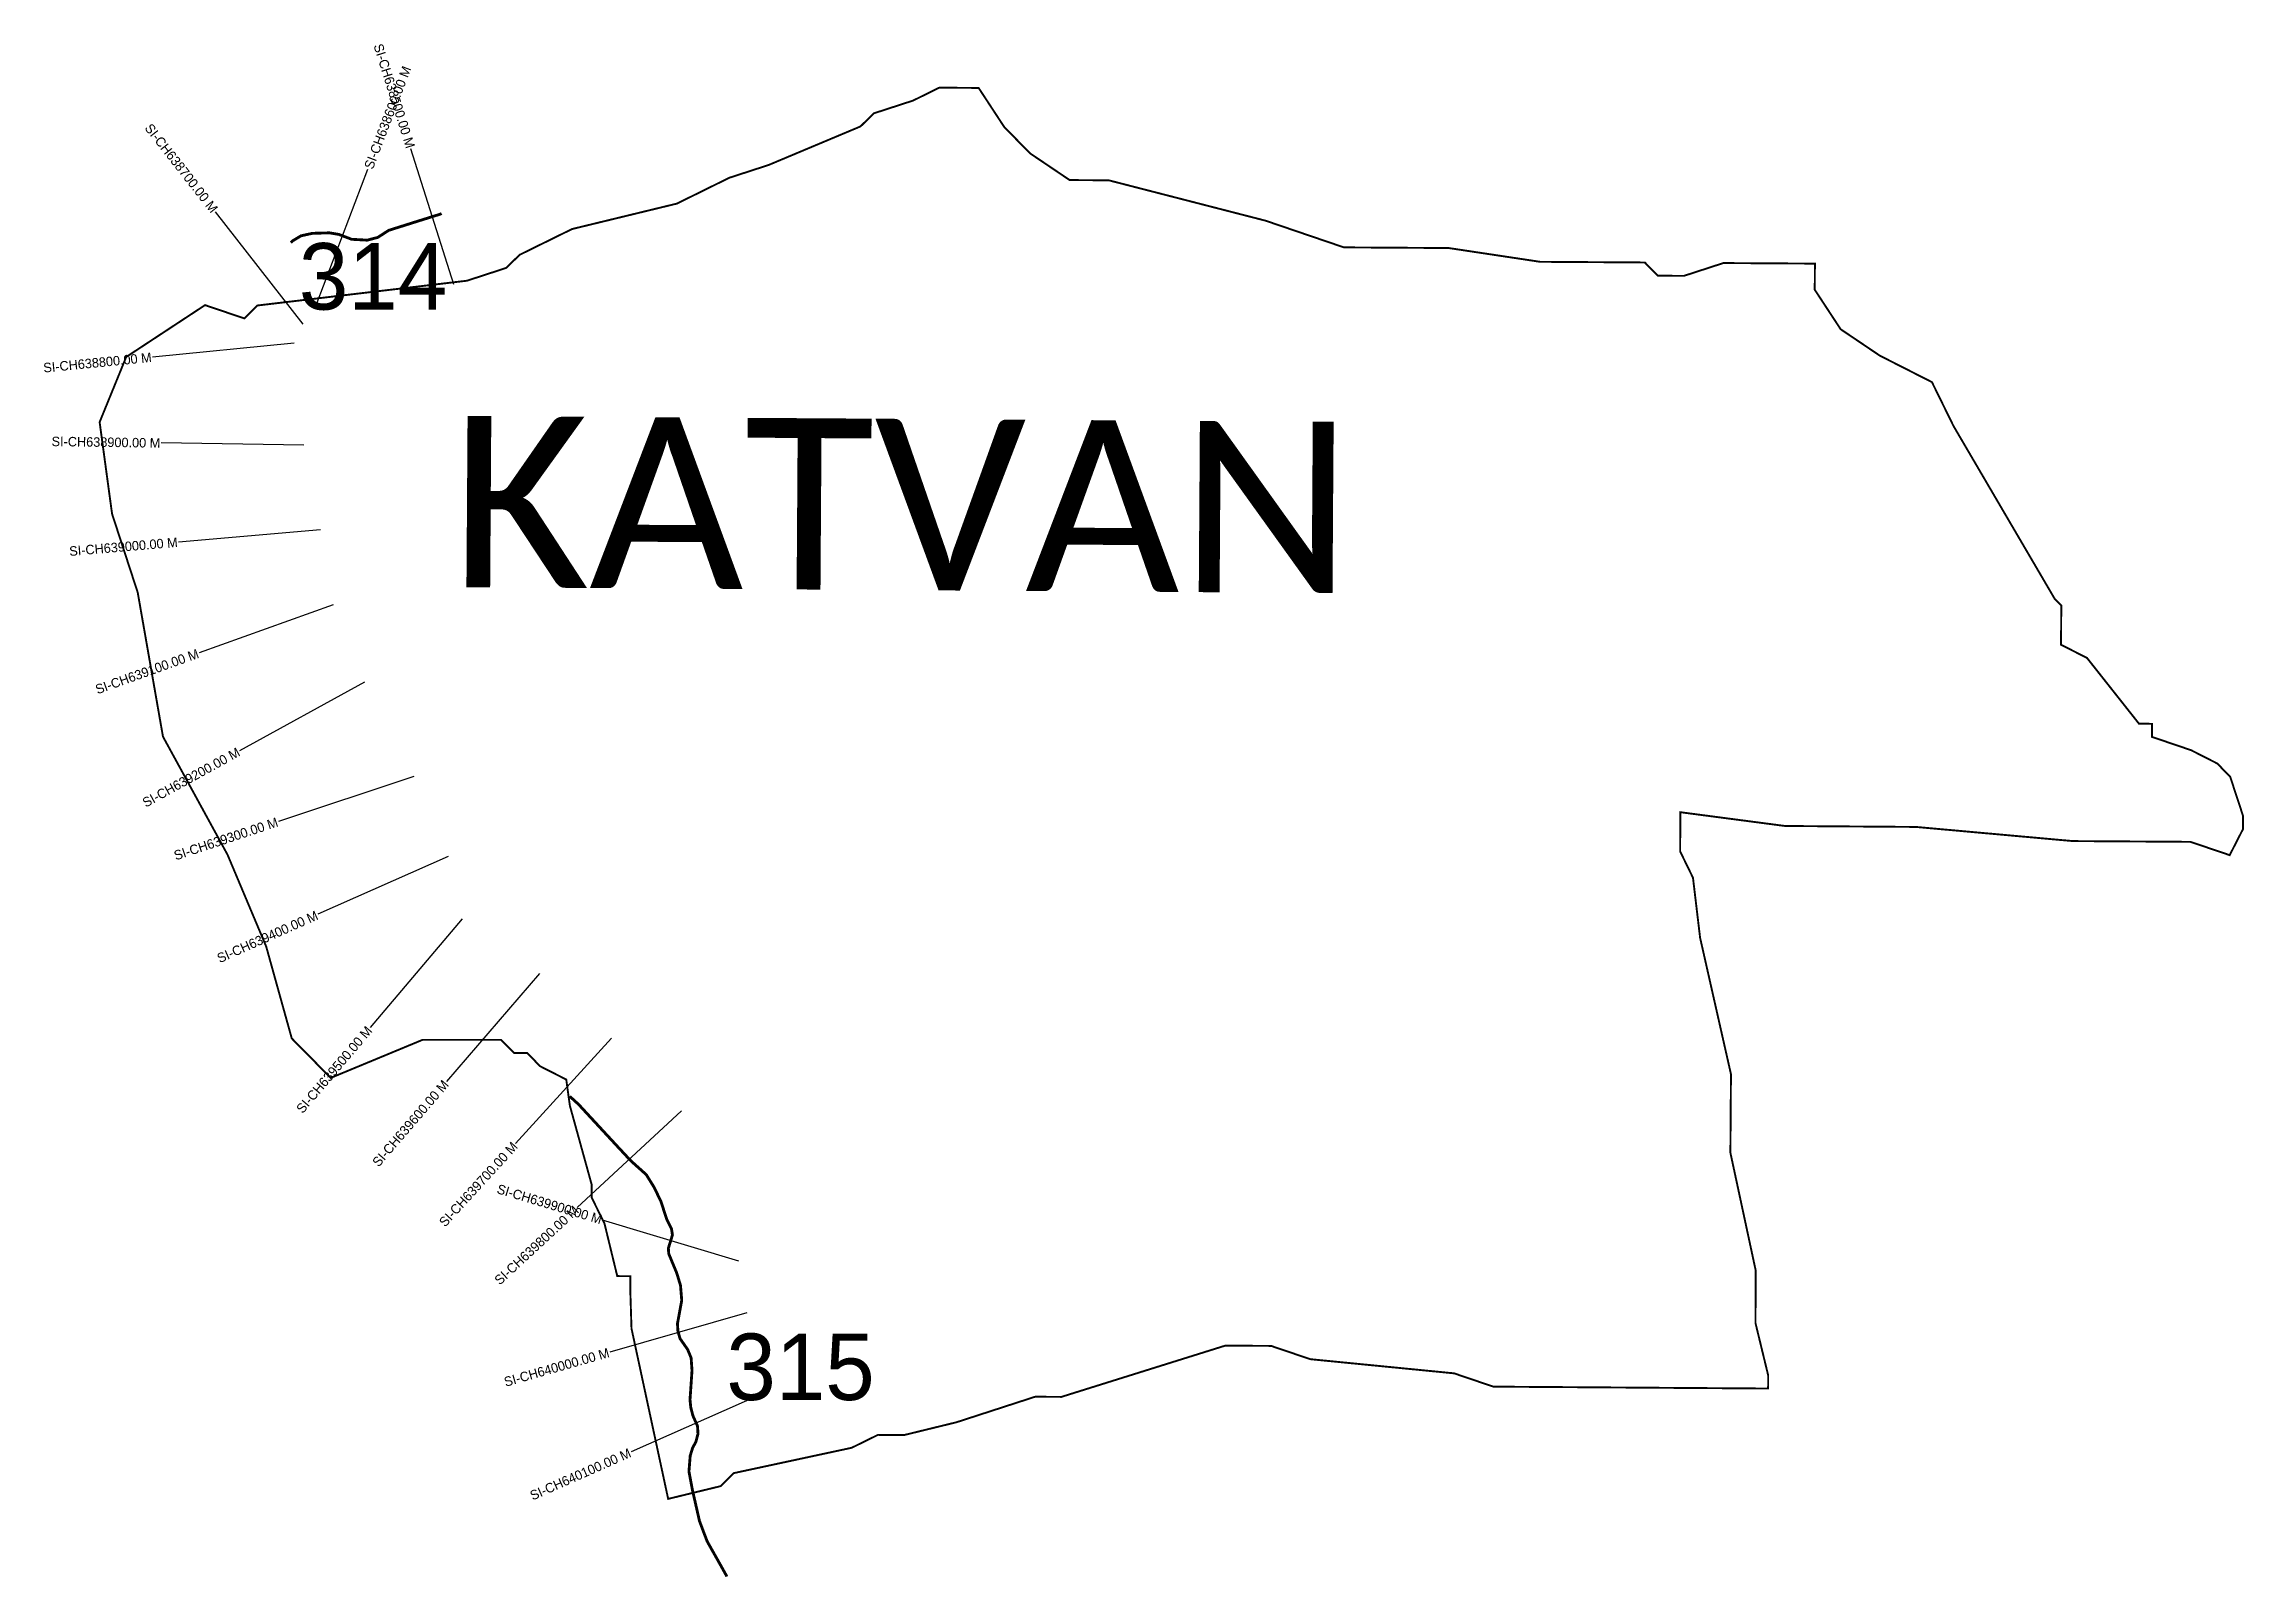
# Model space of a CAD drawing. Header units: metres. Extents: x 328250 to 330566, y 1803350 to 1804966.
import ezdxf
from ezdxf.enums import TextEntityAlignment as Align

# ---------------------------------------------------------------- set-up
doc = ezdxf.new("R2010")
doc.units = ezdxf.units.M
for name, color, linetype in [('CS', 134, 'Continuous'), ('CSMark', 6, 'Continuous'), ('NATURALLY PROTECTED', 3, 'Continuous'), ('VILLAGE NAME', 250, 'Continuous')]:
    doc.layers.add(name, color=color, linetype=linetype)

msp = doc.modelspace()

# ---------------------------------------------------------------- linework, layer by layer
at = {"color": 6, "const_width": 2}
msp.add_lwpolyline([(328460.8, 1804676.9), (328474.6, 1804690.5), (328695.3, 1804716.6), (328736.7, 1804730.1), (328750.6, 1804743.8), (328805.9, 1804771), (328916.3, 1804797.8), (328971.5, 1804825), (329013, 1804838.5), (329109.7, 1804879.1), (329123.5, 1804892.8), (329165, 1804906.3), (329192.6, 1804919.9), (329234, 1804919.6), (329261.2, 1804878.1), (329288.6, 1804850.4), (329329.8, 1804822.6), (329371.1, 1804822.3), (329536.1, 1804779.8), (329618.6, 1804751.7), (329728.9, 1804751), (329825.2, 1804736.5), (329935.4, 1804735.8), (329949.1, 1804721.9), (329976.6, 1804721.7), (330018.1, 1804735.2), (330114.5, 1804734.6), (330114.3, 1804707.1), (330141.6, 1804665.5), (330182.8, 1804637.7), (330237.7, 1804609.8), (330260.4, 1804563.6), (330366.9, 1804381.7), (330373.9, 1804374.6), (330373.6, 1804333.3), (330401, 1804319.3), (330455.7, 1804250.1), (330469.5, 1804250), (330469.4, 1804236.2), (330510.6, 1804222.2), (330538.1, 1804208.2), (330551.7, 1804194.3), (330565.3, 1804152.9), (330565.2, 1804139.1), (330551.2, 1804111.7), (330509.9, 1804125.7), (330386, 1804126.5), (330220.7, 1804141.4), (330083, 1804142.4), (329972.8, 1804156.9), (329972.6, 1804115.6), (329986.1, 1804087.9), (329993.6, 1804024.7), (330026.1, 1803881), (330025.5, 1803798.3), (330052.2, 1803674.1), (330051.9, 1803619), (330065.3, 1803563.8), (330065.2, 1803550), (329775.9, 1803552), (329734.6, 1803566), (329583.2, 1803580.9), (329541.9, 1803594.9), (329493.7, 1803595.2), (329321.1, 1803541.2), (329293.6, 1803541.4), (329210.7, 1803514.5), (329155.5, 1803501), (329128, 1803501.2), (329100.3, 1803487.6), (328976.1, 1803460.9), (328962.3, 1803447.2), (328907.1, 1803433.8), (328868.5, 1803613.2), (328867.2, 1803654.5), (328867.3, 1803668.3), (328853.5, 1803668.4), (328840.1, 1803723.6), (328826.5, 1803751.3), (328826.5, 1803765), (328803.6, 1803847.9), (328799.8, 1803875.4), (328772.3, 1803889.4), (328758.7, 1803903.3), (328744.9, 1803903.3), (328731.2, 1803917.2), (328648.5, 1803917.2), (328551.8, 1803877.1), (328510.8, 1803918.7), (328483.9, 1804015.4), (328443.2, 1804112.1), (328375.2, 1804236.5), (328348.6, 1804388.3), (328321.6, 1804471.1), (328308.5, 1804567.7), (328336.5, 1804636.3), (328419.5, 1804690.9), (328460.8, 1804676.9)], dxfattribs=at)
at = {"layer": 'CS'}
for p, q in [((328681.4, 1804712.6), (328636.3, 1804855.6)), ((328537.7, 1804693.8), (328591, 1804834)), ((328522.8, 1804671), (328430.4, 1804789.2)), ((328513.5, 1804650.7), (328364.2, 1804636.1)), ((328523.4, 1804543.5), (328373.4, 1804545.7)), ((328541.1, 1804454.1), (328391.6, 1804441.4)), ((328554.4, 1804375.4), (328413.3, 1804324.7)), ((328587.3, 1804294), (328455.8, 1804221.7)), ((328639.2, 1804194.5), (328496.8, 1804147.2)), ((328675.4, 1804110.4), (328538.4, 1804049.4)), ((328690.1, 1804044.7), (328593.2, 1803930.3)), ((328771.5, 1803987.2), (328673.7, 1803873.4)), ((328847.6, 1803918.9), (328746.5, 1803808.2)), ((328921.3, 1803842.4), (328811.2, 1803740.5)), ((328981.6, 1803684.2), (328838, 1803727.4)), ((328989.9, 1803629.6), (328845.7, 1803588.4)), ((329005.2, 1803543.9), (328868, 1803483.3))]:
    msp.add_line(p, q, dxfattribs=at)
at = {"layer": 'NATURALLY PROTECTED', "const_width": 3, "flags": 128}
for points in [[(328668.5, 1804787.5), (328667.2, 1804786.7), (328642.9, 1804779.1), (328612.8, 1804769.6), (328601.4, 1804762.2), (328590.2, 1804759.3), (328573.9, 1804760.2), (328560.5, 1804765.3), (328550.6, 1804767), (328532.6, 1804766.5), (328520.6, 1804763.9), (328511.9, 1804758.7), (328509.7, 1804756.7)], [(328803.6, 1803857.6), (328812.7, 1803849.3), (328832.2, 1803828.2), (328853, 1803805.7), (328867.8, 1803789.8), (328884, 1803775.3), (328892.5, 1803761.6), (328899.6, 1803746.7), (328905.7, 1803727.9), (328910.6, 1803718.2), (328911.6, 1803711.8), (328909.4, 1803704.4), (328907.3, 1803697.7), (328907.7, 1803692), (328911.7, 1803682.3), (328916.1, 1803671.7), (328920.1, 1803658.6), (328921.4, 1803642.9), (328918.9, 1803629.2), (328916.9, 1803618.4), (328917.4, 1803610.4), (328919.6, 1803602.6), (328927.7, 1803591), (328931.3, 1803582.1), (328932.2, 1803569), (328931.2, 1803554), (328930.1, 1803538.4), (328930.9, 1803530.1), (328933.2, 1803521.3), (328938, 1803510.5), (328938.5, 1803502.3), (328936.3, 1803493.9), (328932.8, 1803487.4), (328930.3, 1803479.1), (328929, 1803462.6), (328932.6, 1803443.4), (328940.1, 1803410.4), (328948.1, 1803389.2), (328953.9, 1803378.9), (328962.4, 1803363.8), (328968.8, 1803352.3), (328968.9, 1803352)]]:
    msp.add_lwpolyline(points, dxfattribs=at)

# ---------------------------------------------------------------- texts
at = {"char_height": 70, "attachment_point": 1}
for s, insert in [('314', (328518.3, 1804756.2)), ('315', (328968.4, 1803607.9))]:
    msp.add_mtext_dynamic_manual_height_columns(s, width=95.172, gutter_width=1, heights=[0], dxfattribs=dict(at, insert=insert))
at = {"layer": 'CSMark'}
for s, rotation, p in [('SI-CH638500.00 M', 287.5148, (328636, 1804856.6)), ('SI-CH638700.00 M', 308.0191, (328429.8, 1804790)), ('SI-CH638800.00 M', 5.6026, (328363.2, 1804636)), ('SI-CH638900.00 M', 359.1345, (328372.4, 1804545.7)), ('SI-CH639000.00 M', 4.8371, (328390.6, 1804441.3)), ('SI-CH639100.00 M', 19.76, (328412.3, 1804324.4)), ('SI-CH639200.00 M', 28.8143, (328455, 1804221.2)), ('SI-CH639300.00 M', 18.3619, (328495.8, 1804146.9)), ('SI-CH639400.00 M', 24.0093, (328537.5, 1804049)), ('SI-CH639500.00 M', 49.7124, (328592.5, 1803929.5)), ('SI-CH639600.00 M', 49.3411, (328673.1, 1803872.7)), ('SI-CH639700.00 M', 47.6074, (328745.8, 1803807.4)), ('SI-CH639900.00 M', 343.2567, (328837, 1803727.7)), ('SI-CH639800.00 M', 42.7835, (328810.5, 1803739.8)), ('SI-CH640000.00 M', 15.9542, (328844.7, 1803588.1)), ('SI-CH640100.00 M', 23.851, (328867.1, 1803482.9))]:
    msp.add_text(s, height=10, rotation=rotation, dxfattribs=at).set_placement(p, align=Align.MIDDLE_RIGHT)
msp.add_text('SI-CH638600.00 M', height=10, rotation=69.1576, dxfattribs=at).set_placement((328591.4, 1804834.9), align=Align.MIDDLE_LEFT)
at = {"layer": 'VILLAGE NAME', "insert": (328678.9, 1804574.3), "char_height": 180.345, "attachment_point": 1, "rotation": 359.6139}
msp.add_mtext_dynamic_manual_height_columns('{\\fCalibri|b0|i0|c0|p34;KATVAN}', width=1779.605, gutter_width=901.7, heights=[0], dxfattribs=at)

doc.saveas('drawing.dxf')
